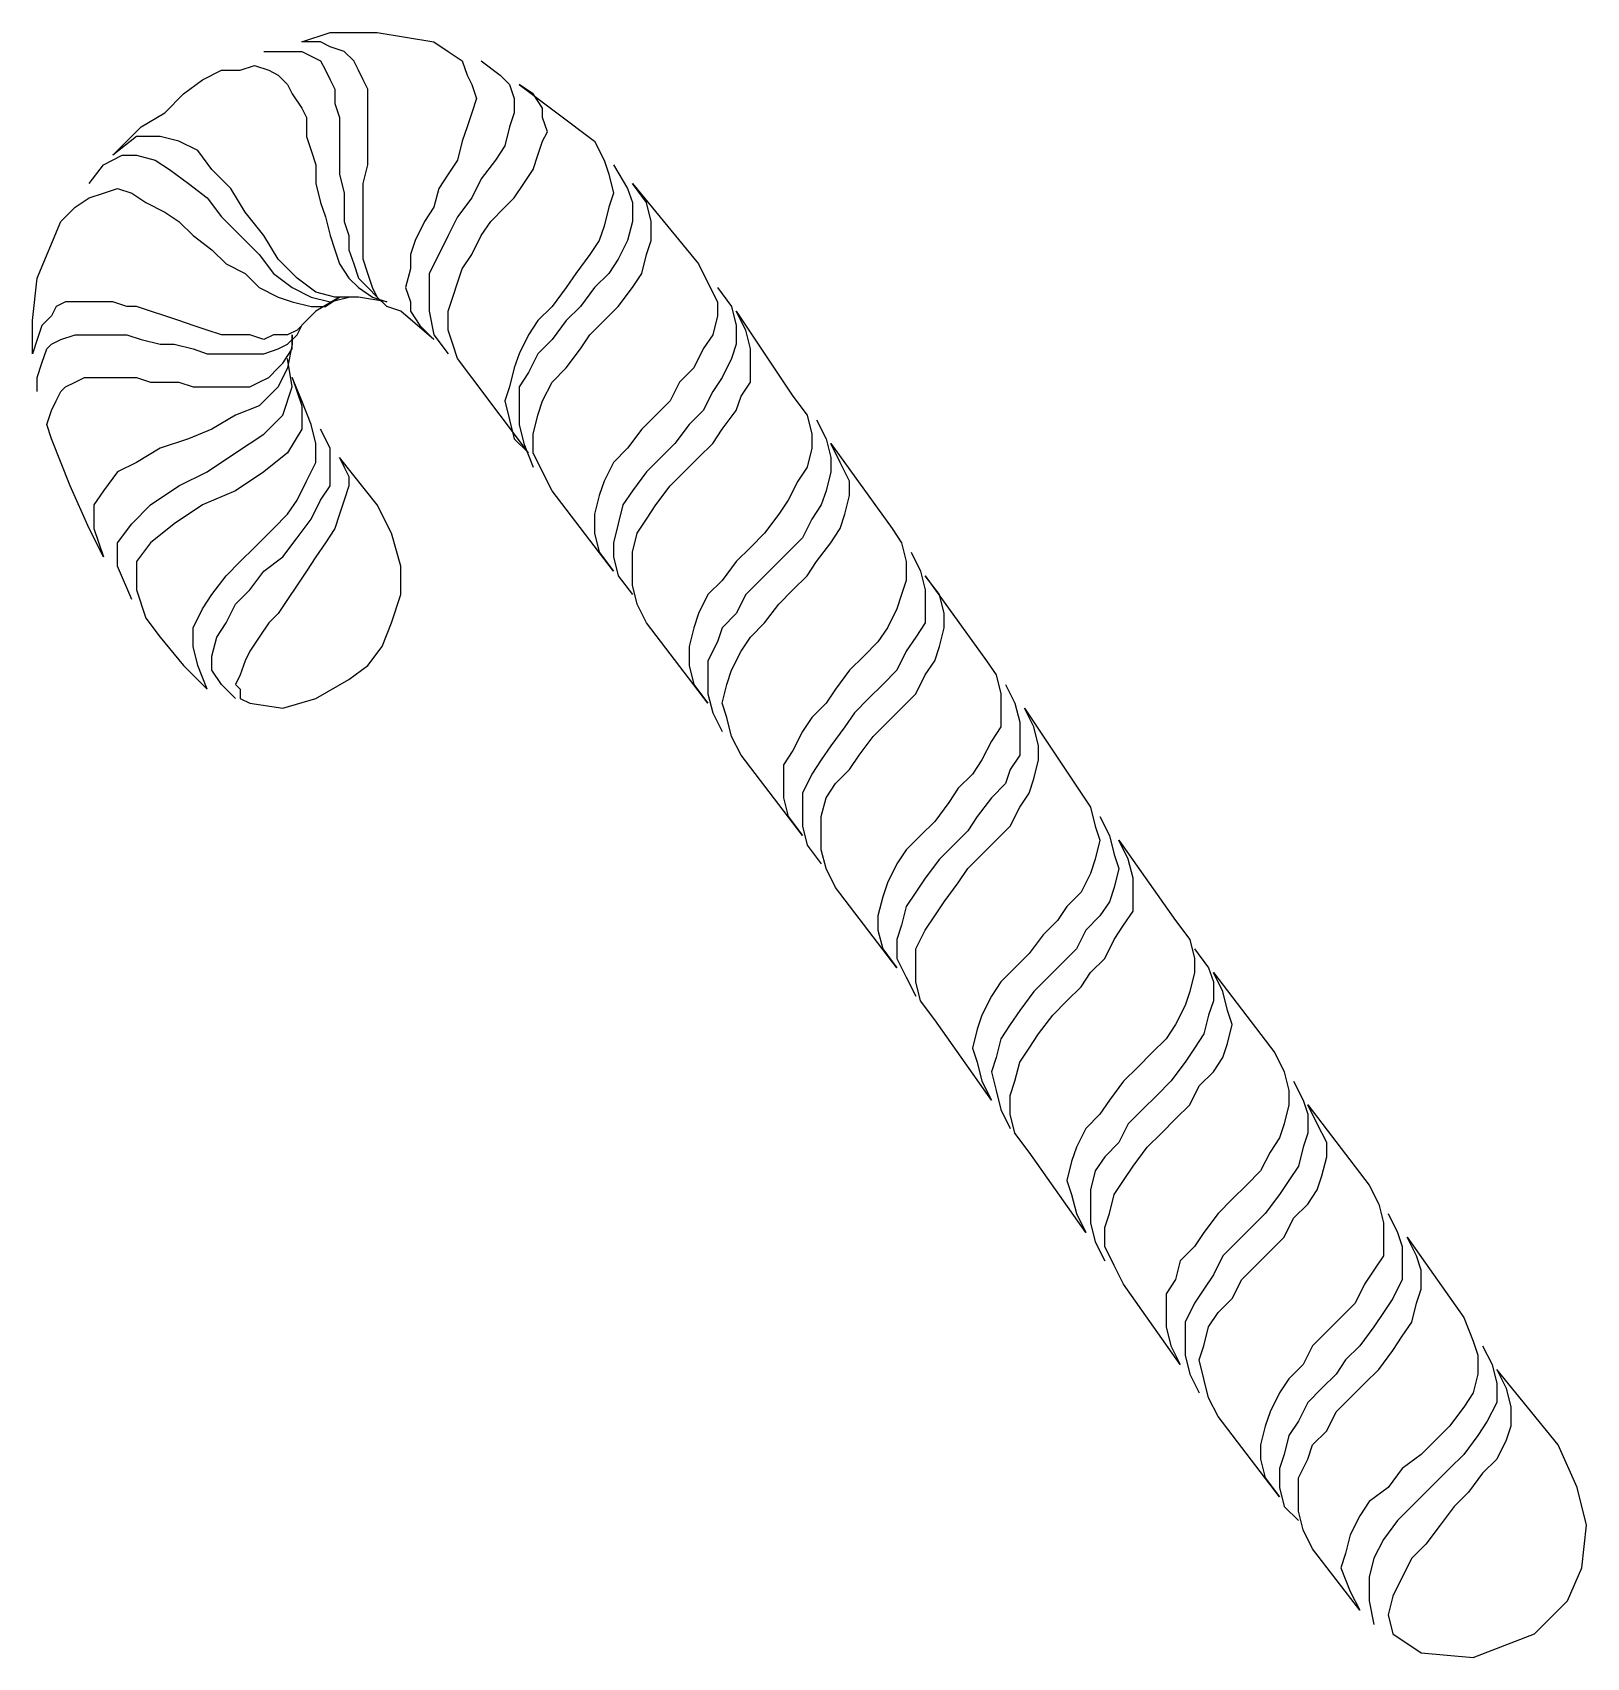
# Model space of a CAD drawing. Extents: x -95 to 513, y -317 to 40.
# Drawn here: x 133.4 to 192.1, y -168.9 to -107.6 of the extents above; entities that cross this region are included whole.
import ezdxf

# ---------------------------------------------------------------- set-up
doc = ezdxf.new("R2010")
doc.units = 0
doc.header["$MEASUREMENT"] = 0
doc.layers.get('0').update_dxf_attribs({"linetype": 'CONTINUOUS'})

msp = doc.modelspace()

# ---------------------------------------------------------------- linework, layer by layer
at = {"color": 1}
for p, q in [((143.553144, -107.920664), (144.623226, -107.56397)), ((143.553144, -107.920664), (143.553144, -107.920664)), ((144.266532, -107.920664), (143.553144, -107.920664)), ((144.623226, -108.099011), (144.266532, -107.920664)), ((144.623226, -107.56397), (146.406695, -107.56397)), ((146.406695, -107.56397), (148.546858, -107.920664)), ((148.546858, -107.920664), (148.546858, -107.920664)), ((148.546858, -107.920664), (149.081898, -108.277358)), ((142.126369, -108.277358), (142.66141, -108.277358)), ((142.66141, -108.277358), (143.19645, -108.277358)), ((143.19645, -108.277358), (143.553144, -108.277358)), ((143.553144, -108.277358), (143.909838, -108.455705)), ((143.909838, -108.455705), (144.266532, -108.634052)), ((145.158266, -108.277358), (144.623226, -108.099011)), ((145.51496, -108.634052), (145.158266, -108.277358)), ((149.081898, -108.277358), (149.616939, -108.634052)), ((139.807859, -109.347439), (140.521247, -108.990745)), ((140.521247, -108.990745), (140.521247, -108.990745)), ((140.521247, -108.990745), (141.234634, -108.990745)), ((141.234634, -108.990745), (141.769675, -108.812399)), ((141.769675, -108.812399), (142.304716, -108.990745)), ((142.304716, -108.990745), (142.66141, -109.169092)), ((142.66141, -109.169092), (143.018103, -109.525786)), ((144.266532, -108.634052), (144.444879, -108.990745)), ((144.444879, -108.990745), (144.623226, -109.347439)), ((145.693307, -108.990745), (145.51496, -108.634052)), ((145.871654, -109.347439), (145.693307, -108.990745)), ((149.616939, -108.634052), (149.795286, -109.169092)), ((149.795286, -109.169092), (149.973633, -109.525786)), ((150.330327, -108.634052), (151.043714, -109.169092)), ((151.043714, -109.169092), (151.400408, -109.525786)), ((139.094471, -109.88248), (139.807859, -109.347439)), ((143.018103, -109.525786), (143.19645, -109.88248)), ((144.623226, -109.347439), (144.801573, -109.704133)), ((144.801573, -109.704133), (144.801573, -110.239174)), ((146.050001, -109.704133), (145.871654, -109.347439)), ((146.050001, -110.239174), (146.050001, -109.704133)), ((149.973633, -109.525786), (150.15198, -110.060827)), ((151.400408, -109.525786), (151.578755, -110.060827)), ((151.757102, -109.525786), (154.610653, -111.665949)), ((151.757102, -109.525786), (151.757102, -109.525786)), ((152.292143, -109.88248), (151.757102, -109.525786)), ((138.381084, -110.595868), (139.094471, -109.88248)), ((143.19645, -109.88248), (143.553144, -110.417521)), ((143.553144, -110.417521), (143.731491, -110.774215)), ((144.801573, -110.239174), (144.979919, -110.774215)), ((146.050001, -110.774215), (146.050001, -110.239174)), ((150.15198, -110.060827), (149.973633, -110.595868)), ((151.578755, -110.060827), (151.578755, -110.595868)), ((152.648837, -110.417521), (152.292143, -109.88248)), ((152.648837, -110.774215), (152.648837, -110.417521)), ((137.489349, -111.130908), (138.381084, -110.595868)), ((143.731491, -110.774215), (143.731491, -111.487602)), ((144.979919, -110.774215), (144.979919, -111.309255)), ((146.050001, -111.487602), (146.050001, -110.774215)), ((149.973633, -110.595868), (149.795286, -111.130908)), ((151.578755, -110.595868), (151.400408, -111.130908)), ((152.827183, -111.309255), (152.648837, -110.774215)), ((137.311002, -111.487602), (136.419268, -112.20099)), ((136.954308, -111.665949), (137.489349, -111.130908)), ((138.202737, -111.487602), (137.311002, -111.487602)), ((138.916124, -111.665949), (138.202737, -111.487602)), ((143.731491, -111.487602), (143.909838, -112.022643)), ((144.979919, -111.309255), (144.979919, -111.844296)), ((146.050001, -112.022643), (146.050001, -111.487602)), ((149.795286, -111.130908), (149.616939, -111.665949)), ((151.400408, -111.130908), (151.222061, -111.844296)), ((152.648837, -111.665949), (152.827183, -111.309255)), ((136.062574, -112.557684), (136.775962, -112.20099)), ((136.419268, -112.20099), (136.954308, -111.665949)), ((136.419268, -112.20099), (136.419268, -112.20099)), ((136.775962, -112.20099), (137.311002, -112.20099)), ((137.311002, -112.20099), (138.02439, -112.379337)), ((139.629512, -112.022643), (138.916124, -111.665949)), ((140.164553, -112.736031), (139.629512, -112.022643)), ((143.909838, -112.022643), (144.088185, -112.557684)), ((144.979919, -111.844296), (144.979919, -112.379337)), ((146.050001, -112.557684), (146.050001, -112.022643)), ((149.616939, -111.665949), (149.438592, -112.379337)), ((151.222061, -111.844296), (150.865368, -112.379337)), ((152.292143, -112.736031), (152.47049, -112.20099)), ((152.47049, -112.20099), (152.648837, -111.665949)), ((154.610653, -111.665949), (154.967346, -112.379337)), ((135.527533, -113.271071), (136.062574, -112.557684)), ((138.02439, -112.379337), (138.559431, -112.736031)), ((138.559431, -112.736031), (139.272818, -113.271071)), ((140.87794, -113.449418), (140.164553, -112.736031)), ((144.088185, -112.557684), (144.088185, -113.271071)), ((144.979919, -112.379337), (144.979919, -112.914378)), ((145.871654, -113.271071), (146.050001, -112.557684)), ((149.438592, -112.379337), (149.081898, -112.914378)), ((150.865368, -112.379337), (150.330327, -113.092725)), ((151.935449, -113.271071), (152.292143, -112.736031)), ((154.967346, -112.379337), (155.145693, -112.914378)), ((155.32404, -112.557684), (155.859081, -113.449418)), ((136.062574, -113.627765), (136.597615, -113.449418)), ((136.597615, -113.449418), (137.132655, -113.627765)), ((139.272818, -113.271071), (139.986206, -113.806112)), ((141.412981, -114.341153), (140.87794, -113.449418)), ((144.088185, -113.271071), (144.266532, -113.984459)), ((144.979919, -112.914378), (145.158266, -113.627765)), ((145.871654, -113.806112), (145.871654, -113.271071)), ((148.725205, -113.449418), (148.546858, -114.162806)), ((149.081898, -112.914378), (148.725205, -113.449418)), ((150.330327, -113.092725), (149.973633, -113.806112)), ((151.578755, -113.806112), (151.935449, -113.271071)), ((155.145693, -112.914378), (155.32404, -113.627765)), ((155.859081, -113.449418), (156.037428, -113.984459)), ((156.037428, -113.271071), (158.534285, -116.302969)), ((156.037428, -113.271071), (156.037428, -113.271071)), ((156.572469, -113.984459), (156.037428, -113.271071)), ((134.992492, -114.162806), (135.527533, -113.806112)), ((135.527533, -113.806112), (136.062574, -113.627765)), ((137.132655, -113.627765), (137.667696, -113.984459)), ((137.667696, -113.984459), (138.381084, -114.341153)), ((139.986206, -113.806112), (140.521247, -114.5195)), ((144.266532, -113.984459), (144.444879, -114.5195)), ((145.158266, -113.627765), (145.158266, -114.162806)), ((145.871654, -114.5195), (145.871654, -113.806112)), ((149.973633, -113.806112), (149.438592, -114.5195)), ((151.222061, -114.162806), (151.578755, -113.806112)), ((155.32404, -113.627765), (155.145693, -114.162806)), ((156.037428, -113.984459), (156.037428, -114.697847)), ((156.750816, -114.697847), (156.572469, -113.984459)), ((133.565717, -116.83801), (134.457452, -114.697847)), ((134.457452, -114.697847), (134.992492, -114.162806)), ((134.457452, -114.697847), (134.457452, -114.697847)), ((138.381084, -114.341153), (138.916124, -114.697847)), ((138.916124, -114.697847), (139.451165, -115.232887)), ((140.521247, -114.5195), (141.234634, -115.232887)), ((142.126369, -115.232887), (141.412981, -114.341153)), ((144.444879, -114.5195), (144.623226, -115.232887)), ((145.158266, -114.162806), (145.158266, -114.697847)), ((145.158266, -114.697847), (145.336613, -115.232887)), ((145.871654, -115.054541), (145.871654, -114.5195)), ((148.190164, -114.697847), (147.83347, -115.411234)), ((148.546858, -114.162806), (148.190164, -114.697847)), ((149.438592, -114.5195), (149.081898, -115.232887)), ((150.330327, -115.232887), (150.687021, -114.697847)), ((150.687021, -114.697847), (151.222061, -114.162806)), ((155.145693, -114.162806), (154.967346, -114.876194)), ((156.037428, -114.697847), (155.859081, -115.411234)), ((156.750816, -115.411234), (156.750816, -114.697847)), ((139.451165, -115.232887), (140.164553, -115.767928)), ((141.234634, -115.232887), (141.948022, -115.946275)), ((142.66141, -116.124622), (142.126369, -115.232887)), ((144.623226, -115.232887), (144.801573, -115.767928)), ((145.336613, -115.232887), (145.336613, -115.767928)), ((145.871654, -115.589581), (145.871654, -115.054541)), ((149.081898, -115.232887), (148.725205, -115.946275)), ((149.973633, -115.946275), (150.330327, -115.232887)), ((154.967346, -114.876194), (154.788999, -115.411234)), ((140.164553, -115.767928), (140.699593, -116.302969)), ((141.948022, -115.946275), (142.483063, -116.659663)), ((144.801573, -115.767928), (144.979919, -116.302969)), ((145.336613, -115.767928), (145.51496, -116.302969)), ((145.871654, -116.124622), (145.871654, -115.589581)), ((147.83347, -115.411234), (147.655123, -115.946275)), ((147.655123, -115.946275), (147.655123, -116.481316)), ((148.725205, -115.946275), (148.368511, -116.659663)), ((149.616939, -116.481316), (149.973633, -115.946275)), ((154.432306, -115.946275), (153.897265, -116.659663)), ((154.788999, -115.411234), (154.432306, -115.946275)), ((155.859081, -115.411234), (155.502387, -116.124622)), ((156.394122, -116.659663), (156.572469, -115.946275)), ((156.572469, -115.946275), (156.750816, -115.411234)), ((140.699593, -116.302969), (141.412981, -116.659663)), ((143.374797, -116.83801), (142.66141, -116.124622)), ((144.979919, -116.302969), (145.336613, -116.83801)), ((145.51496, -116.302969), (145.693307, -116.83801)), ((146.050001, -116.659663), (145.871654, -116.124622)), ((147.655123, -116.481316), (147.476776, -117.194703)), ((149.438592, -117.016356), (149.616939, -116.481316)), ((155.502387, -116.124622), (155.145693, -116.659663)), ((158.534285, -116.302969), (158.890979, -117.016356)), ((133.38737, -118.443132), (133.565717, -116.83801)), ((141.412981, -116.659663), (141.948022, -117.194703)), ((142.483063, -116.659663), (143.19645, -117.194703)), ((144.088185, -117.37305), (143.374797, -116.83801)), ((145.336613, -116.83801), (145.693307, -117.194703)), ((145.693307, -116.83801), (146.050001, -117.194703)), ((146.228348, -117.194703), (146.050001, -116.659663)), ((148.368511, -116.659663), (148.368511, -117.37305)), ((149.260245, -117.551397), (149.438592, -117.016356)), ((153.897265, -116.659663), (153.540571, -117.194703)), ((155.145693, -116.659663), (154.610653, -117.194703)), ((156.037428, -117.194703), (156.394122, -116.659663)), ((158.890979, -117.016356), (159.247672, -117.729744)), ((134.635798, -117.729744), (134.279105, -117.908091)), ((134.992492, -117.729744), (134.635798, -117.729744)), ((135.527533, -117.729744), (134.992492, -117.729744)), ((135.884227, -117.729744), (135.527533, -117.729744)), ((136.419268, -117.729744), (135.884227, -117.729744)), ((136.954308, -117.908091), (136.419268, -117.729744)), ((141.948022, -117.194703), (142.66141, -117.551397)), ((142.66141, -117.551397), (143.19645, -117.729744)), ((143.19645, -117.194703), (143.909838, -117.551397)), ((143.19645, -117.729744), (143.909838, -117.908091)), ((143.909838, -117.551397), (144.623226, -117.729744)), ((144.801573, -117.551397), (144.088185, -117.37305)), ((144.979919, -117.551397), (144.088185, -118.086438)), ((144.444879, -117.908091), (144.979919, -117.551397)), ((144.623226, -117.729744), (145.336613, -117.551397)), ((145.693307, -117.551397), (144.801573, -117.551397)), ((144.979919, -117.551397), (144.979919, -117.551397)), ((145.693307, -117.194703), (146.228348, -117.551397)), ((146.763388, -117.729744), (145.693307, -117.551397)), ((146.050001, -117.194703), (146.406695, -117.551397)), ((146.406695, -117.551397), (146.228348, -117.194703)), ((146.228348, -117.551397), (146.763388, -117.729744)), ((146.406695, -117.551397), (146.763388, -117.908091)), ((146.763388, -117.908091), (146.406695, -117.551397)), ((146.763388, -117.729744), (146.763388, -117.729744)), ((147.476776, -117.194703), (147.655123, -117.729744)), ((147.655123, -117.729744), (147.655123, -118.086438)), ((148.368511, -117.37305), (148.368511, -118.086438)), ((149.081898, -118.086438), (149.260245, -117.551397)), ((153.540571, -117.194703), (153.00553, -117.908091)), ((154.610653, -117.194703), (154.075612, -117.908091)), ((155.502387, -117.908091), (156.037428, -117.194703)), ((159.247672, -117.194703), (159.782713, -117.908091)), ((159.247672, -117.729744), (159.247672, -118.264785)), ((134.100758, -118.264785), (133.744064, -118.621479)), ((134.279105, -117.908091), (134.100758, -118.264785)), ((137.311002, -117.908091), (136.954308, -117.908091)), ((137.846043, -118.086438), (137.311002, -117.908091)), ((138.381084, -118.264785), (137.846043, -118.086438)), ((138.916124, -118.443132), (138.381084, -118.264785)), ((144.088185, -118.086438), (143.731491, -118.443132)), ((143.909838, -117.908091), (144.444879, -117.908091)), ((147.298429, -118.086438), (146.763388, -117.908091)), ((148.546858, -119.156519), (147.298429, -118.086438)), ((147.655123, -118.086438), (148.011817, -118.621479)), ((148.368511, -118.086438), (148.546858, -118.978173)), ((149.081898, -118.799826), (149.081898, -118.086438)), ((153.00553, -117.908091), (152.47049, -118.443132)), ((154.075612, -117.908091), (153.540571, -118.443132)), ((154.967346, -118.443132), (155.502387, -117.908091)), ((159.247672, -118.264785), (159.069325, -118.978173)), ((159.782713, -117.908091), (159.96106, -118.621479)), ((159.96106, -118.086438), (162.101223, -121.296682)), ((159.96106, -118.086438), (159.96106, -118.086438)), ((160.317754, -118.799826), (159.96106, -118.086438)), ((133.38737, -119.69156), (133.38737, -118.443132)), ((133.744064, -118.621479), (133.565717, -119.156519)), ((134.457452, -119.156519), (134.992492, -118.978173)), ((134.992492, -118.978173), (135.349186, -118.978173)), ((135.349186, -118.978173), (135.884227, -118.978173)), ((135.884227, -118.978173), (136.419268, -118.978173)), ((136.419268, -118.978173), (136.954308, -118.978173)), ((136.954308, -118.978173), (137.489349, -119.156519)), ((139.451165, -118.621479), (138.916124, -118.443132)), ((139.986206, -118.799826), (139.451165, -118.621479)), ((140.521247, -118.978173), (139.986206, -118.799826)), ((141.056287, -118.978173), (140.521247, -118.978173)), ((141.591328, -118.978173), (141.056287, -118.978173)), ((142.126369, -119.156519), (141.591328, -118.978173)), ((142.483063, -118.978173), (142.126369, -119.156519)), ((143.018103, -118.978173), (142.483063, -118.978173)), ((143.374797, -118.799826), (143.018103, -118.978173)), ((143.018103, -119.334866), (143.374797, -118.978173)), ((143.19645, -118.978173), (143.19645, -119.334866)), ((143.19645, -118.978173), (143.19645, -118.978173)), ((143.19645, -119.513213), (143.19645, -118.978173)), ((143.731491, -118.443132), (143.374797, -118.799826)), ((143.374797, -118.978173), (143.553144, -118.621479)), ((148.011817, -118.621479), (148.546858, -119.156519)), ((148.546858, -118.978173), (149.081898, -119.69156)), ((149.260245, -119.334866), (149.081898, -118.799826)), ((152.113796, -118.978173), (151.757102, -119.69156)), ((152.47049, -118.443132), (152.113796, -118.978173)), ((153.540571, -118.443132), (153.00553, -119.156519)), ((154.075612, -119.513213), (154.432306, -118.978173)), ((154.432306, -118.978173), (154.967346, -118.443132)), ((159.069325, -118.978173), (158.712632, -119.513213)), ((159.96106, -118.621479), (159.96106, -119.334866)), ((160.496101, -119.513213), (160.317754, -118.799826)), ((133.565717, -119.156519), (133.38737, -119.69156)), ((133.744064, -120.048254), (133.922411, -119.513213)), ((133.922411, -119.513213), (134.100758, -119.334866)), ((134.100758, -119.334866), (134.457452, -119.156519)), ((137.489349, -119.156519), (138.202737, -119.334866)), ((138.202737, -119.334866), (138.737777, -119.334866)), ((138.737777, -119.334866), (139.451165, -119.513213)), ((139.451165, -119.513213), (139.986206, -119.69156)), ((142.126369, -119.69156), (142.66141, -119.513213)), ((142.66141, -119.513213), (143.018103, -119.334866)), ((142.839756, -120.048254), (143.19645, -119.513213)), ((143.19645, -119.334866), (143.018103, -120.226601)), ((148.546858, -119.156519), (148.546858, -119.156519)), ((149.438592, -119.869907), (149.260245, -119.334866)), ((153.00553, -119.156519), (152.47049, -119.69156)), ((153.540571, -120.226601), (154.075612, -119.513213)), ((158.712632, -119.513213), (158.355938, -120.226601)), ((159.96106, -119.334866), (159.782713, -119.869907)), ((160.496101, -120.048254), (160.496101, -119.513213)), ((133.38737, -119.69156), (133.38737, -119.69156)), ((133.565717, -120.583295), (133.744064, -120.048254)), ((139.986206, -119.69156), (140.521247, -119.69156)), ((140.521247, -119.69156), (141.056287, -119.69156)), ((141.056287, -119.69156), (141.591328, -119.69156)), ((141.591328, -119.69156), (142.126369, -119.69156)), ((142.304716, -120.583295), (142.66141, -120.226601)), ((142.66141, -120.226601), (142.839756, -120.048254)), ((143.018103, -120.226601), (142.66141, -120.939989)), ((143.19645, -120.939989), (143.018103, -119.869907)), ((149.973633, -120.583295), (149.438592, -119.869907)), ((151.578755, -120.226601), (151.400408, -120.939989)), ((151.757102, -119.69156), (151.578755, -120.226601)), ((152.47049, -119.69156), (152.113796, -120.404948)), ((153.00553, -120.761642), (153.540571, -120.226601)), ((158.355938, -120.226601), (157.820897, -120.761642)), ((159.782713, -119.869907), (159.426019, -120.583295)), ((160.496101, -120.761642), (160.496101, -120.048254)), ((133.565717, -121.118336), (133.565717, -120.583295)), ((134.635798, -120.939989), (134.992492, -120.761642)), ((134.992492, -120.761642), (135.349186, -120.583295)), ((135.349186, -120.583295), (135.884227, -120.583295)), ((135.884227, -120.583295), (136.240921, -120.583295)), ((136.240921, -120.583295), (136.775962, -120.583295)), ((136.775962, -120.583295), (137.311002, -120.583295)), ((137.311002, -120.583295), (137.846043, -120.761642)), ((137.846043, -120.761642), (138.381084, -120.761642)), ((138.381084, -120.761642), (138.916124, -120.761642)), ((138.916124, -120.761642), (139.451165, -120.939989)), ((141.591328, -120.939989), (141.948022, -120.761642)), ((141.948022, -120.761642), (142.304716, -120.583295)), ((143.19645, -120.583295), (143.553144, -121.653376)), ((143.553144, -121.475029), (143.19645, -120.583295)), ((149.973633, -120.583295), (149.973633, -120.583295)), ((152.113796, -123.436845), (149.973633, -120.583295)), ((152.113796, -120.404948), (151.757102, -120.939989)), ((152.648837, -121.475029), (153.00553, -120.761642)), ((157.820897, -120.761642), (157.464203, -121.475029)), ((159.426019, -120.583295), (159.069325, -121.118336)), ((160.139407, -121.296682), (160.496101, -120.761642)), ((134.100758, -121.831723), (134.279105, -121.475029)), ((134.279105, -121.475029), (134.457452, -121.118336)), ((134.457452, -121.118336), (134.635798, -120.939989)), ((139.451165, -120.939989), (139.986206, -120.939989)), ((139.986206, -120.939989), (140.521247, -120.939989)), ((140.521247, -120.939989), (141.056287, -120.939989)), ((141.056287, -120.939989), (141.591328, -120.939989)), ((142.66141, -120.939989), (141.948022, -121.653376)), ((142.839756, -122.01007), (143.19645, -120.939989)), ((143.553144, -121.475029), (143.553144, -121.475029)), ((143.909838, -122.366764), (143.553144, -121.475029)), ((151.400408, -120.939989), (151.222061, -121.475029)), ((151.222061, -121.475029), (151.400408, -122.188417)), ((151.757102, -120.939989), (151.757102, -121.653376)), ((152.47049, -122.01007), (152.648837, -121.475029)), ((157.464203, -121.475029), (156.929163, -122.01007)), ((159.069325, -121.118336), (158.712632, -121.831723)), ((159.96106, -121.831723), (160.139407, -121.296682)), ((162.101223, -121.296682), (162.636264, -122.01007)), ((133.922411, -122.366764), (134.100758, -121.831723)), ((141.056287, -122.01007), (140.164553, -122.545111)), ((141.948022, -121.653376), (141.056287, -122.01007)), ((142.126369, -122.723458), (142.839756, -122.01007)), ((143.553144, -121.653376), (143.553144, -122.545111)), ((151.757102, -121.653376), (151.757102, -122.366764)), ((152.292143, -122.723458), (152.47049, -122.01007)), ((156.929163, -122.01007), (156.394122, -122.545111)), ((158.712632, -121.831723), (158.177591, -122.366764)), ((159.426019, -122.545111), (159.96106, -121.831723)), ((162.636264, -122.01007), (162.814611, -122.723458)), ((134.100758, -122.901805), (133.922411, -122.366764)), ((140.164553, -122.545111), (139.272818, -122.901805)), ((143.553144, -122.545111), (143.018103, -123.436845)), ((144.088185, -123.080151), (143.909838, -122.366764)), ((144.623226, -123.258498), (144.266532, -122.545111)), ((151.400408, -122.188417), (151.578755, -122.901805)), ((151.757102, -122.366764), (151.935449, -123.080151)), ((156.394122, -122.545111), (155.859081, -123.258498)), ((158.177591, -122.366764), (157.64255, -123.080151)), ((159.069325, -123.080151), (159.426019, -122.545111)), ((162.992958, -122.188417), (163.349651, -122.901805)), ((134.100758, -122.901805), (134.100758, -122.901805)), ((134.814145, -124.685274), (134.100758, -122.901805)), ((138.202737, -123.258498), (137.311002, -123.793539)), ((139.272818, -122.901805), (138.202737, -123.258498)), ((141.056287, -123.436845), (142.126369, -122.723458)), ((144.088185, -123.793539), (144.088185, -123.080151)), ((144.623226, -123.971886), (144.623226, -123.258498)), ((151.578755, -122.901805), (152.113796, -123.436845)), ((151.935449, -123.080151), (152.292143, -123.971886)), ((152.292143, -123.436845), (152.292143, -122.723458)), ((155.859081, -123.258498), (155.32404, -123.793539)), ((157.64255, -123.080151), (157.107509, -123.615192)), ((158.534285, -123.615192), (159.069325, -123.080151)), ((162.814611, -123.258498), (162.636264, -123.971886)), ((162.814611, -122.723458), (162.814611, -123.258498)), ((163.349651, -122.901805), (163.527998, -123.615192)), ((163.527998, -123.080151), (165.846508, -126.290396)), ((163.527998, -123.080151), (163.527998, -123.080151)), ((163.884692, -123.793539), (163.527998, -123.080151)), ((137.311002, -123.793539), (136.597615, -124.150233)), ((139.986206, -124.150233), (141.056287, -123.436845)), ((143.018103, -123.436845), (142.126369, -124.150233)), ((143.731491, -124.506927), (144.088185, -123.793539)), ((144.979919, -123.615192), (144.979919, -123.615192)), ((146.406695, -125.398661), (144.979919, -123.615192)), ((144.979919, -123.615192), (145.158266, -123.971886)), ((152.113796, -123.436845), (152.113796, -123.436845)), ((152.648837, -124.150233), (152.292143, -123.436845)), ((155.32404, -123.793539), (154.967346, -124.506927)), ((157.107509, -123.615192), (156.572469, -124.150233)), ((157.999244, -124.150233), (158.534285, -123.615192)), ((163.527998, -123.615192), (163.527998, -124.150233)), ((164.241386, -124.506927), (163.884692, -123.793539)), ((136.597615, -124.150233), (136.062574, -124.863621)), ((138.916124, -124.685274), (139.986206, -124.150233)), ((142.126369, -124.150233), (141.056287, -124.863621)), ((143.374797, -125.220314), (143.731491, -124.506927)), ((144.623226, -124.685274), (144.623226, -123.971886)), ((145.158266, -123.971886), (145.336613, -124.32858)), ((145.336613, -124.32858), (145.336613, -124.685274)), ((153.00553, -124.863621), (152.648837, -124.150233)), ((154.967346, -124.506927), (154.788999, -125.041968)), ((156.572469, -124.150233), (156.037428, -124.863621)), ((157.464203, -124.685274), (157.999244, -124.150233)), ((162.27957, -124.506927), (161.922876, -125.220314)), ((162.636264, -123.971886), (162.27957, -124.506927)), ((163.527998, -124.150233), (163.349651, -124.863621)), ((164.241386, -125.041968), (164.241386, -124.506927)), ((135.527533, -126.290396), (134.814145, -124.685274)), ((136.062574, -124.863621), (135.70588, -125.398661)), ((137.846043, -125.398661), (138.916124, -124.685274)), ((141.056287, -124.863621), (139.807859, -125.398661)), ((144.266532, -125.220314), (144.623226, -124.685274)), ((145.336613, -124.685274), (145.158266, -125.220314)), ((153.00553, -124.863621), (153.00553, -124.863621)), ((155.32404, -127.895518), (153.00553, -124.863621)), ((154.788999, -125.041968), (154.610653, -125.755355)), ((156.037428, -124.863621), (155.680734, -125.398661)), ((156.929163, -125.398661), (157.464203, -124.685274)), ((163.349651, -124.863621), (163.171304, -125.398661)), ((164.063039, -125.755355), (164.241386, -125.041968)), ((135.70588, -125.398661), (135.70588, -126.290396)), ((137.132655, -126.112049), (137.846043, -125.398661)), ((139.807859, -125.398661), (138.737777, -126.112049)), ((142.483063, -126.290396), (143.018103, -125.755355)), ((143.018103, -125.755355), (143.374797, -125.220314)), ((143.909838, -125.933702), (144.266532, -125.220314)), ((144.979919, -125.755355), (144.801573, -126.290396)), ((145.158266, -125.220314), (144.979919, -125.755355)), ((146.406695, -125.398661), (146.406695, -125.398661)), ((146.941735, -126.468743), (146.406695, -125.398661)), ((154.610653, -125.755355), (154.610653, -126.468743)), ((155.680734, -125.398661), (155.502387, -126.112049)), ((156.572469, -125.933702), (156.929163, -125.398661)), ((161.566182, -125.755355), (161.031141, -126.468743)), ((161.922876, -125.220314), (161.566182, -125.755355)), ((163.171304, -125.398661), (162.814611, -125.933702)), ((163.884692, -126.290396), (164.063039, -125.755355)), ((136.062574, -127.360477), (135.527533, -126.290396)), ((135.70588, -126.290396), (136.062574, -127.360477)), ((136.597615, -126.825437), (137.132655, -126.112049)), ((138.737777, -126.112049), (137.846043, -126.825437)), ((141.769675, -127.003784), (142.483063, -126.290396)), ((143.374797, -126.64709), (143.909838, -125.933702)), ((144.801573, -126.290396), (144.444879, -126.825437)), ((155.502387, -126.112049), (155.32404, -126.825437)), ((156.215775, -126.468743), (156.572469, -125.933702)), ((162.814611, -125.933702), (162.457917, -126.64709)), ((163.527998, -126.825437), (163.884692, -126.290396)), ((165.846508, -126.290396), (166.203202, -126.825437)), ((136.597615, -127.717171), (136.597615, -126.825437)), ((137.846043, -126.825437), (137.311002, -127.538824)), ((142.839756, -127.360477), (143.374797, -126.64709)), ((144.444879, -126.825437), (144.088185, -127.360477)), ((147.298429, -127.717171), (146.941735, -126.468743)), ((154.610653, -126.468743), (154.788999, -127.182131)), ((155.32404, -126.825437), (155.32404, -127.360477)), ((156.037428, -127.182131), (156.215775, -126.468743)), ((161.031141, -126.468743), (160.496101, -127.003784)), ((162.457917, -126.64709), (161.922876, -127.182131)), ((162.992958, -127.538824), (163.527998, -126.825437)), ((166.203202, -126.825437), (166.381549, -127.538824)), ((136.062574, -127.360477), (136.062574, -127.360477)), ((137.311002, -127.538824), (137.311002, -128.608906)), ((140.699593, -128.073865), (141.234634, -127.538824)), ((141.234634, -127.538824), (141.769675, -127.003784)), ((142.126369, -127.895518), (142.839756, -127.360477)), ((144.088185, -127.360477), (143.731491, -127.895518)), ((154.788999, -127.182131), (155.32404, -127.895518)), ((155.32404, -127.360477), (155.502387, -128.073865)), ((156.037428, -127.717171), (156.037428, -127.182131)), ((159.96106, -127.538824), (159.426019, -128.252212)), ((160.496101, -127.003784), (159.96106, -127.538824)), ((161.922876, -127.182131), (161.387835, -127.717171)), ((162.636264, -128.073865), (162.992958, -127.538824)), ((166.381549, -127.538824), (166.381549, -128.252212)), ((166.559896, -127.182131), (166.916589, -127.895518)), ((137.132655, -128.9656), (136.597615, -127.717171)), ((140.164553, -128.787253), (140.699593, -128.073865)), ((141.591328, -128.608906), (142.126369, -127.895518)), ((143.731491, -127.895518), (143.374797, -128.430559)), ((147.298429, -128.787253), (147.298429, -127.717171)), ((155.32404, -127.895518), (155.32404, -127.895518)), ((155.502387, -128.073865), (156.037428, -128.787253)), ((156.037428, -128.430559), (156.037428, -127.717171)), ((161.387835, -127.717171), (160.852794, -128.252212)), ((162.101223, -128.608906), (162.636264, -128.073865)), ((166.916589, -127.895518), (167.094936, -128.608906)), ((167.094936, -128.073865), (169.413446, -131.284109)), ((167.094936, -128.073865), (167.094936, -128.073865)), ((167.629977, -128.787253), (167.094936, -128.073865)), ((137.311002, -128.608906), (137.667696, -129.678987)), ((139.807859, -129.322293), (140.164553, -128.787253)), ((141.056287, -129.143947), (141.591328, -128.608906)), ((143.374797, -128.430559), (143.018103, -128.9656)), ((146.941735, -129.857334), (147.298429, -128.787253)), ((156.215775, -129.143947), (156.037428, -128.430559)), ((158.890979, -128.787253), (158.534285, -129.50064)), ((159.426019, -128.252212), (158.890979, -128.787253)), ((160.317754, -128.787253), (159.96106, -129.50064)), ((160.852794, -128.252212), (160.317754, -128.787253)), ((161.566182, -129.143947), (162.101223, -128.608906)), ((166.203202, -128.787253), (166.024855, -129.322293)), ((166.381549, -128.252212), (166.203202, -128.787253)), ((167.094936, -128.608906), (167.094936, -129.143947)), ((167.808324, -129.50064), (167.629977, -128.787253)), ((139.451165, -130.035681), (139.807859, -129.322293)), ((140.699593, -129.857334), (141.056287, -129.143947)), ((143.018103, -128.9656), (142.66141, -129.50064)), ((156.572469, -129.857334), (156.215775, -129.143947)), ((161.031141, -129.857334), (161.566182, -129.143947)), ((166.024855, -129.322293), (165.668161, -130.035681)), ((167.094936, -129.143947), (167.094936, -129.857334)), ((137.667696, -129.678987), (138.202737, -130.392375)), ((137.667696, -129.678987), (137.667696, -129.678987)), ((139.451165, -130.749069), (139.451165, -130.035681)), ((140.3429, -130.392375), (140.699593, -129.857334)), ((142.304716, -129.857334), (141.948022, -130.392375)), ((142.66141, -129.50064), (142.304716, -129.857334)), ((146.585042, -130.749069), (146.941735, -129.857334)), ((156.572469, -129.857334), (156.572469, -129.857334)), ((158.890979, -132.889232), (156.572469, -129.857334)), ((158.355938, -130.035681), (158.177591, -130.749069)), ((158.534285, -129.50064), (158.355938, -130.035681)), ((159.426019, -130.035681), (159.247672, -130.570722)), ((159.96106, -129.50064), (159.426019, -130.035681)), ((160.496101, -130.392375), (161.031141, -129.857334)), ((165.668161, -130.035681), (165.311467, -130.570722)), ((167.094936, -129.857334), (166.738243, -130.392375)), ((167.629977, -130.749069), (167.808324, -130.035681)), ((167.808324, -130.035681), (167.808324, -129.50064)), ((138.202737, -130.392375), (139.094471, -131.462456)), ((140.164553, -131.105762), (140.3429, -130.392375)), ((141.948022, -130.392375), (141.591328, -130.927416)), ((159.247672, -130.570722), (158.890979, -131.284109)), ((160.139407, -130.927416), (160.496101, -130.392375)), ((165.311467, -130.570722), (164.776427, -131.105762)), ((166.738243, -130.392375), (166.381549, -130.927416)), ((139.629512, -131.462456), (139.451165, -130.749069)), ((140.164553, -131.640803), (140.164553, -131.105762)), ((141.412981, -131.284109), (141.234634, -131.81915)), ((141.591328, -130.927416), (141.412981, -131.284109)), ((146.050001, -131.462456), (146.585042, -130.749069)), ((158.177591, -130.749069), (158.177591, -131.462456)), ((158.890979, -131.284109), (158.890979, -131.81915)), ((159.782713, -131.640803), (160.139407, -130.927416)), ((164.776427, -131.105762), (164.241386, -131.640803)), ((166.381549, -130.927416), (166.024855, -131.640803)), ((167.094936, -131.81915), (167.45163, -131.284109)), ((167.45163, -131.284109), (167.629977, -130.749069)), ((169.413446, -131.284109), (169.77014, -131.81915)), ((139.094471, -131.462456), (139.986206, -132.354191)), ((139.986206, -132.354191), (139.629512, -131.462456)), ((140.521247, -132.175844), (140.164553, -131.640803)), ((141.234634, -131.81915), (141.056287, -132.175844)), ((145.336613, -131.997497), (146.050001, -131.462456)), ((158.177591, -131.462456), (158.355938, -132.175844)), ((158.890979, -131.81915), (158.890979, -132.532538)), ((159.604366, -132.175844), (159.782713, -131.640803)), ((164.241386, -131.640803), (163.706345, -132.354191)), ((166.024855, -131.640803), (165.489814, -132.175844)), ((166.738243, -132.532538), (167.094936, -131.81915)), ((169.77014, -131.81915), (169.948487, -132.532538)), ((139.986206, -132.354191), (139.986206, -132.354191)), ((141.056287, -132.710885), (140.521247, -132.175844)), ((141.056287, -132.175844), (141.234634, -132.354191)), ((141.234634, -132.354191), (141.234634, -132.710885)), ((144.088185, -132.710885), (145.336613, -131.997497)), ((145.336613, -131.997497), (145.336613, -131.997497)), ((158.355938, -132.175844), (158.890979, -132.889232)), ((159.426019, -132.889232), (159.604366, -132.175844)), ((163.706345, -132.354191), (163.349651, -132.889232)), ((165.489814, -132.175844), (164.954774, -132.710885)), ((170.126834, -132.175844), (170.483528, -132.889232)), ((141.234634, -132.710885), (141.591328, -132.889232)), ((141.591328, -132.889232), (142.839756, -133.067579)), ((141.591328, -132.889232), (141.591328, -132.889232)), ((142.839756, -133.067579), (144.088185, -132.710885)), ((158.890979, -132.532538), (159.069325, -133.245926)), ((158.890979, -132.889232), (158.890979, -132.889232)), ((159.604366, -133.424273), (159.426019, -132.889232)), ((163.349651, -132.889232), (162.814611, -133.424273)), ((164.954774, -132.710885), (164.419733, -133.245926)), ((165.668161, -133.602619), (166.203202, -133.067579)), ((166.203202, -133.067579), (166.738243, -132.532538)), ((169.948487, -132.532538), (169.948487, -133.067579)), ((169.948487, -133.067579), (169.948487, -133.780966)), ((170.483528, -132.889232), (170.661875, -133.602619)), ((170.840222, -133.067579), (172.980384, -136.277823)), ((170.840222, -133.067579), (170.840222, -133.067579)), ((171.196915, -133.780966), (170.840222, -133.067579)), ((159.069325, -133.245926), (159.426019, -133.959313)), ((159.782713, -134.13766), (159.604366, -133.424273)), ((162.814611, -133.424273), (162.457917, -133.959313)), ((164.419733, -133.245926), (164.063039, -133.780966)), ((165.13312, -134.13766), (165.668161, -133.602619)), ((170.661875, -133.602619), (170.661875, -134.13766)), ((160.139407, -134.851048), (159.782713, -134.13766)), ((162.457917, -133.959313), (162.101223, -134.672701)), ((164.063039, -133.780966), (163.527998, -134.494354)), ((164.59808, -134.851048), (165.13312, -134.13766)), ((169.591793, -134.316007), (169.235099, -135.029395)), ((169.948487, -133.780966), (169.591793, -134.316007)), ((170.661875, -134.13766), (170.661875, -134.851048)), ((171.375262, -134.494354), (171.196915, -133.780966)), ((162.457917, -137.882945), (160.139407, -134.851048)), ((160.139407, -134.851048), (160.139407, -134.851048)), ((162.101223, -134.672701), (161.744529, -135.207742)), ((163.527998, -134.494354), (163.171304, -135.029395)), ((164.241386, -135.386088), (164.59808, -134.851048)), ((170.661875, -134.851048), (170.305181, -135.386088)), ((171.375262, -135.029395), (171.375262, -134.494354)), ((161.744529, -135.207742), (161.744529, -135.921129)), ((162.814611, -135.564435), (162.457917, -136.277823)), ((163.171304, -135.029395), (162.814611, -135.564435)), ((163.706345, -135.921129), (164.241386, -135.386088)), ((168.878406, -135.564435), (168.343365, -136.099476)), ((169.235099, -135.029395), (168.878406, -135.564435)), ((170.305181, -135.386088), (170.126834, -135.921129)), ((171.196915, -135.742782), (171.375262, -135.029395)), ((161.744529, -135.921129), (161.744529, -136.45617)), ((163.349651, -136.45617), (163.706345, -135.921129)), ((168.343365, -136.099476), (167.986671, -136.634517)), ((170.126834, -135.921129), (169.591793, -136.45617)), ((171.018569, -136.277823), (171.196915, -135.742782)), ((161.744529, -136.45617), (161.922876, -137.169557)), ((162.457917, -136.277823), (162.457917, -136.812864)), ((162.457917, -136.812864), (162.457917, -137.526251)), ((163.171304, -137.169557), (163.349651, -136.45617)), ((167.986671, -136.634517), (167.45163, -137.347904)), ((169.591793, -136.45617), (169.056753, -137.169557)), ((170.305181, -137.526251), (170.661875, -136.812864)), ((170.661875, -136.812864), (171.018569, -136.277823)), ((172.980384, -136.277823), (173.337078, -136.812864)), ((173.337078, -136.812864), (173.515425, -137.526251)), ((161.922876, -137.169557), (162.457917, -137.882945)), ((163.171304, -137.704598), (163.171304, -137.169557)), ((167.45163, -137.347904), (166.916589, -137.882945)), ((169.056753, -137.169557), (168.700059, -137.704598)), ((173.693772, -137.169557), (174.050466, -137.882945)), ((162.457917, -137.526251), (162.636264, -138.239639)), ((162.457917, -137.882945), (162.457917, -137.882945)), ((163.171304, -138.417986), (163.171304, -137.704598)), ((166.916589, -137.882945), (166.381549, -138.417986)), ((168.700059, -137.704598), (168.165018, -138.239639)), ((169.77014, -138.061292), (170.305181, -137.526251)), ((173.515425, -137.526251), (173.693772, -138.061292)), ((174.050466, -137.882945), (174.228813, -138.596333)), ((162.636264, -138.239639), (163.171304, -138.953027)), ((163.349651, -139.131374), (163.171304, -138.417986)), ((166.381549, -138.417986), (166.024855, -138.953027)), ((168.165018, -138.239639), (167.629977, -138.77468)), ((168.700059, -139.131374), (169.235099, -138.596333)), ((169.235099, -138.596333), (169.77014, -138.061292)), ((173.693772, -138.061292), (173.515425, -138.77468)), ((174.228813, -138.596333), (174.40716, -139.131374)), ((174.40716, -138.061292), (176.547323, -141.09319)), ((174.40716, -138.061292), (174.40716, -138.061292)), ((174.763854, -138.77468), (174.40716, -138.061292)), ((163.706345, -139.844761), (163.349651, -139.131374)), ((166.024855, -138.953027), (165.668161, -139.666414)), ((167.629977, -138.77468), (167.094936, -139.488067)), ((168.343365, -139.666414), (168.700059, -139.131374)), ((173.515425, -138.77468), (173.337078, -139.309721)), ((174.40716, -139.131374), (174.228813, -139.844761)), ((174.942201, -139.488067), (174.763854, -138.77468)), ((163.706345, -139.844761), (163.706345, -139.844761)), ((166.024855, -142.876659), (163.706345, -139.844761)), ((165.668161, -139.666414), (165.489814, -140.201455)), ((167.094936, -139.488067), (166.738243, -140.023108)), ((167.808324, -140.379802), (168.343365, -139.666414)), ((173.337078, -139.309721), (172.980384, -140.023108)), ((174.228813, -139.844761), (174.050466, -140.379802)), ((174.942201, -140.023108), (174.942201, -139.488067)), ((165.489814, -140.201455), (165.311467, -140.914843)), ((166.738243, -140.023108), (166.381549, -140.558149)), ((167.45163, -140.914843), (167.808324, -140.379802)), ((172.980384, -140.023108), (172.445344, -140.558149)), ((174.050466, -140.379802), (173.693772, -140.914843)), ((174.942201, -140.736496), (174.942201, -140.023108)), ((165.311467, -140.914843), (165.311467, -141.449883)), ((166.381549, -140.558149), (166.203202, -141.271537)), ((167.094936, -141.449883), (167.45163, -140.914843)), ((172.08865, -141.09319), (171.553609, -141.62823)), ((172.445344, -140.558149), (172.08865, -141.09319)), ((173.693772, -140.914843), (173.158731, -141.449883)), ((174.585507, -141.271537), (174.942201, -140.736496)), ((176.547323, -141.09319), (177.082364, -141.806577)), ((165.311467, -141.449883), (165.489814, -142.163271)), ((166.203202, -141.271537), (166.024855, -141.806577)), ((166.738243, -142.163271), (167.094936, -141.449883)), ((171.553609, -141.62823), (171.018569, -142.341618)), ((173.158731, -141.449883), (172.802038, -142.163271)), ((174.228813, -141.806577), (174.585507, -141.271537)), ((165.489814, -142.163271), (166.024855, -142.876659)), ((166.024855, -141.806577), (166.024855, -142.519965)), ((166.738243, -142.698312), (166.738243, -142.163271)), ((172.802038, -142.163271), (172.266997, -142.698312)), ((173.872119, -142.519965), (174.228813, -141.806577)), ((177.082364, -141.806577), (177.260711, -142.519965)), ((177.260711, -142.163271), (177.795751, -142.876659)), ((166.024855, -142.519965), (166.381549, -143.233352)), ((166.024855, -142.876659), (166.024855, -142.876659)), ((166.738243, -143.411699), (166.738243, -142.698312)), ((170.483528, -142.876659), (169.948487, -143.411699)), ((171.018569, -142.341618), (170.483528, -142.876659)), ((172.266997, -142.698312), (171.731956, -143.233352)), ((173.337078, -143.055006), (173.872119, -142.519965)), ((177.260711, -142.519965), (177.260711, -143.055006)), ((177.795751, -142.876659), (177.974098, -143.411699)), ((166.381549, -143.233352), (166.738243, -143.94674)), ((166.916589, -144.125087), (166.738243, -143.411699)), ((169.948487, -143.411699), (169.591793, -143.94674)), ((171.731956, -143.233352), (171.196915, -143.768393)), ((172.980384, -143.590046), (173.337078, -143.055006)), ((177.260711, -143.055006), (177.082364, -143.768393)), ((177.974098, -143.055006), (180.292608, -146.086903)), ((177.974098, -143.055006), (177.974098, -143.055006)), ((178.330792, -143.768393), (177.974098, -143.055006)), ((177.974098, -143.411699), (177.974098, -144.125087)), ((167.45163, -144.838475), (166.916589, -144.125087)), ((169.591793, -143.94674), (169.235099, -144.660128)), ((171.196915, -143.768393), (170.661875, -144.481781)), ((171.910303, -144.660128), (172.445344, -144.125087)), ((172.445344, -144.125087), (172.980384, -143.590046)), ((177.082364, -143.768393), (176.904017, -144.303434)), ((177.974098, -144.125087), (177.795751, -144.660128)), ((178.509139, -144.481781), (178.330792, -143.768393)), ((169.235099, -144.660128), (169.056753, -145.195169)), ((170.661875, -144.481781), (170.305181, -145.016822)), ((171.375262, -145.373516), (171.910303, -144.660128)), ((176.904017, -144.303434), (176.547323, -145.016822)), ((177.795751, -144.660128), (177.617404, -145.373516)), ((178.687486, -145.016822), (178.509139, -144.481781)), ((169.591793, -147.870372), (167.45163, -144.838475)), ((167.45163, -144.838475), (167.45163, -144.838475)), ((169.056753, -145.195169), (168.878406, -145.908556)), ((170.305181, -145.016822), (169.948487, -145.551862)), ((171.018569, -145.908556), (171.375262, -145.373516)), ((176.547323, -145.016822), (176.190629, -145.551862)), ((177.617404, -145.373516), (177.260711, -145.908556)), ((178.509139, -145.730209), (178.687486, -145.016822)), ((168.878406, -145.908556), (169.056753, -146.443597)), ((169.948487, -145.551862), (169.77014, -146.26525)), ((170.661875, -146.443597), (171.018569, -145.908556)), ((176.190629, -145.551862), (175.655588, -146.086903)), ((177.260711, -145.908556), (176.904017, -146.443597)), ((178.330792, -146.26525), (178.509139, -145.730209)), ((169.056753, -146.443597), (169.235099, -147.156985)), ((169.77014, -146.26525), (169.591793, -146.800291)), ((170.483528, -147.156985), (170.661875, -146.443597)), ((175.120547, -146.621944), (174.585507, -147.156985)), ((175.655588, -146.086903), (175.120547, -146.621944)), ((176.904017, -146.443597), (176.368976, -147.156985)), ((177.974098, -146.800291), (178.330792, -146.26525)), ((180.292608, -146.086903), (180.649302, -146.800291)), ((169.235099, -147.156985), (169.591793, -147.870372)), ((169.591793, -146.800291), (169.77014, -147.513678)), ((170.305181, -147.692025), (170.483528, -147.156985)), ((174.585507, -147.156985), (174.050466, -147.870372)), ((176.368976, -147.156985), (175.833935, -147.692025)), ((177.439057, -147.335332), (177.974098, -146.800291)), ((180.649302, -146.800291), (180.827649, -147.513678)), ((181.005996, -147.156985), (181.362689, -147.870372)), ((169.77014, -147.513678), (169.948487, -148.227066)), ((170.305181, -148.405413), (170.305181, -147.692025)), ((175.833935, -147.692025), (175.298894, -148.227066)), ((177.082364, -148.048719), (177.439057, -147.335332)), ((180.827649, -147.513678), (180.827649, -148.048719)), ((169.591793, -147.870372), (169.591793, -147.870372)), ((169.948487, -148.227066), (170.305181, -148.940454)), ((170.483528, -149.118801), (170.305181, -148.405413)), ((173.693772, -148.405413), (173.158731, -148.940454)), ((174.050466, -147.870372), (173.693772, -148.405413)), ((175.298894, -148.227066), (174.763854, -148.762107)), ((176.547323, -148.58376), (177.082364, -148.048719)), ((180.827649, -148.048719), (180.649302, -148.762107)), ((181.362689, -147.870372), (181.541036, -148.405413)), ((181.541036, -148.048719), (183.859546, -151.080617)), ((181.541036, -148.048719), (181.541036, -148.048719)), ((181.89773, -148.762107), (181.541036, -148.048719)), ((181.541036, -148.405413), (181.541036, -149.118801)), ((173.158731, -148.940454), (172.802038, -149.653841)), ((174.763854, -148.762107), (174.40716, -149.475494)), ((176.012282, -149.118801), (176.547323, -148.58376)), ((180.649302, -148.762107), (180.470955, -149.297148)), ((182.254424, -149.475494), (181.89773, -148.762107)), ((171.018569, -149.832188), (170.483528, -149.118801)), ((172.802038, -149.653841), (172.623691, -150.188882)), ((174.40716, -149.475494), (173.872119, -150.010535)), ((174.942201, -150.367229), (175.477241, -149.653841)), ((175.477241, -149.653841), (176.012282, -149.118801)), ((180.470955, -149.297148), (180.114261, -149.832188)), ((181.362689, -149.653841), (181.184342, -150.367229)), ((181.541036, -149.118801), (181.362689, -149.653841)), ((182.254424, -150.010535), (182.254424, -149.475494)), ((171.018569, -149.832188), (171.018569, -149.832188)), ((173.158731, -152.864086), (171.018569, -149.832188)), ((172.623691, -150.188882), (172.445344, -150.90227)), ((173.872119, -150.010535), (173.515425, -150.545576)), ((180.114261, -149.832188), (179.757567, -150.545576)), ((182.076077, -150.723923), (182.254424, -150.010535)), ((172.445344, -150.90227), (172.623691, -151.43731)), ((173.515425, -150.545576), (173.337078, -151.258964)), ((174.228813, -151.43731), (174.585507, -150.90227)), ((174.585507, -150.90227), (174.942201, -150.367229)), ((179.757567, -150.545576), (179.222526, -151.080617)), ((180.827649, -150.90227), (180.470955, -151.43731)), ((181.184342, -150.367229), (180.827649, -150.90227)), ((181.89773, -151.258964), (182.076077, -150.723923)), ((172.623691, -151.43731), (172.802038, -152.150698)), ((173.337078, -151.258964), (173.337078, -151.794004)), ((174.050466, -152.150698), (174.228813, -151.43731)), ((179.222526, -151.080617), (178.687486, -151.615657)), ((180.470955, -151.43731), (179.935914, -152.150698)), ((181.541036, -151.794004), (181.89773, -151.258964)), ((183.859546, -151.080617), (184.21624, -151.794004)), ((172.802038, -152.150698), (173.158731, -152.864086)), ((173.337078, -151.794004), (173.337078, -152.507392)), ((173.872119, -152.685739), (174.050466, -152.150698)), ((178.152445, -152.150698), (177.617404, -152.864086)), ((178.687486, -151.615657), (178.152445, -152.150698)), ((179.935914, -152.150698), (179.400873, -152.685739)), ((181.005996, -152.329045), (181.541036, -151.794004)), ((184.21624, -151.794004), (184.394587, -152.507392)), ((184.572934, -152.150698), (184.929628, -152.864086)), ((173.337078, -152.507392), (173.515425, -153.22078)), ((173.872119, -153.399127), (173.872119, -152.685739)), ((179.400873, -152.685739), (178.865833, -153.22078)), ((180.649302, -153.042433), (181.005996, -152.329045)), ((184.394587, -152.507392), (184.394587, -153.042433)), ((173.158731, -152.864086), (173.158731, -152.864086)), ((173.515425, -153.22078), (173.872119, -153.934167)), ((177.617404, -152.864086), (177.260711, -153.399127)), ((178.865833, -153.22078), (178.330792, -153.75582)), ((180.114261, -153.577474), (180.649302, -153.042433)), ((184.394587, -153.042433), (184.394587, -153.75582)), ((184.929628, -152.864086), (185.107975, -153.399127)), ((185.286321, -153.042433), (187.426484, -156.07433)), ((185.286321, -153.042433), (185.286321, -153.042433)), ((185.643015, -153.75582), (185.286321, -153.042433)), ((174.228813, -154.112514), (173.872119, -153.399127)), ((176.72567, -153.934167), (176.547323, -154.647555)), ((177.260711, -153.399127), (176.72567, -153.934167)), ((178.330792, -153.75582), (177.974098, -154.469208)), ((179.57922, -154.112514), (180.114261, -153.577474)), ((184.394587, -153.75582), (184.037893, -154.290861)), ((185.107975, -153.399127), (185.107975, -154.112514)), ((185.821362, -154.290861), (185.643015, -153.75582)), ((174.585507, -154.825902), (174.228813, -154.112514)), ((177.974098, -154.469208), (177.617404, -155.004249)), ((179.04418, -154.647555), (179.57922, -154.112514)), ((184.037893, -154.290861), (183.681199, -154.825902)), ((185.107975, -154.112514), (185.107975, -154.647555)), ((185.821362, -155.004249), (185.821362, -154.290861)), ((174.585507, -154.825902), (174.585507, -154.825902)), ((176.72567, -157.857799), (174.585507, -154.825902)), ((176.547323, -154.647555), (176.190629, -155.182596)), ((176.190629, -155.182596), (176.190629, -155.895983)), ((177.617404, -155.004249), (177.260711, -155.539289)), ((178.687486, -155.360943), (179.04418, -154.647555)), ((183.681199, -154.825902), (183.324506, -155.539289)), ((185.107975, -154.647555), (184.751281, -155.360943)), ((185.643015, -155.539289), (185.821362, -155.004249)), ((177.260711, -155.539289), (176.904017, -156.252677)), ((178.152445, -155.895983), (178.687486, -155.360943)), ((183.324506, -155.539289), (182.789465, -156.07433)), ((184.751281, -155.360943), (184.394587, -155.895983)), ((185.464668, -156.252677), (185.643015, -155.539289)), ((176.190629, -155.895983), (176.190629, -156.431024)), ((176.190629, -156.431024), (176.368976, -157.144412)), ((176.904017, -156.252677), (176.904017, -156.787718)), ((177.617404, -157.144412), (177.795751, -156.431024)), ((177.795751, -156.431024), (178.152445, -155.895983)), ((182.789465, -156.07433), (182.254424, -156.609371)), ((184.037893, -156.431024), (183.502852, -157.144412)), ((184.394587, -155.895983), (184.037893, -156.431024)), ((185.107975, -156.787718), (185.464668, -156.252677)), ((187.426484, -156.07433), (187.783178, -156.966065)), ((176.904017, -156.787718), (176.904017, -157.501105)), ((182.254424, -156.609371), (181.719383, -157.144412)), ((184.751281, -157.322759), (185.107975, -156.787718)), ((187.783178, -156.966065), (187.961525, -157.501105)), ((176.368976, -157.144412), (176.72567, -157.857799)), ((176.904017, -157.501105), (177.082364, -158.214493)), ((177.439057, -157.679452), (177.617404, -157.144412)), ((181.719383, -157.144412), (181.362689, -157.857799)), ((183.502852, -157.144412), (182.967812, -157.679452)), ((184.21624, -158.036146), (184.751281, -157.322759)), ((187.961525, -157.501105), (187.961525, -158.214493)), ((188.139872, -157.144412), (188.496566, -157.857799)), ((176.72567, -157.857799), (176.72567, -157.857799)), ((177.082364, -158.214493), (177.439057, -158.927881)), ((177.617404, -158.39284), (177.439057, -157.679452)), ((181.362689, -157.857799), (180.827649, -158.39284)), ((182.611118, -158.214493), (182.076077, -158.749534)), ((182.967812, -157.679452), (182.611118, -158.214493)), ((183.681199, -158.571187), (184.21624, -158.036146)), ((187.961525, -158.214493), (187.783178, -158.927881)), ((188.496566, -157.857799), (188.674913, -158.571187)), ((188.674913, -158.036146), (189.031607, -158.749534)), ((190.993423, -160.889697), (188.674913, -158.036146)), ((177.795751, -159.106228), (177.617404, -158.39284)), ((180.827649, -158.39284), (180.470955, -158.927881)), ((182.076077, -158.749534), (181.541036, -159.284575)), ((183.146159, -159.106228), (183.681199, -158.571187)), ((188.674913, -158.571187), (188.674913, -159.284575)), ((189.031607, -158.749534), (189.209954, -159.462922)), ((178.152445, -159.819615), (177.795751, -159.106228)), ((180.470955, -158.927881), (180.114261, -159.641269)), ((181.541036, -159.284575), (181.184342, -159.997962)), ((182.611118, -159.641269), (183.146159, -159.106228)), ((187.426484, -159.462922), (186.891444, -160.176309)), ((187.783178, -158.927881), (187.426484, -159.462922)), ((188.674913, -159.284575), (188.318219, -159.997962)), ((189.209954, -159.462922), (189.209954, -160.176309)), ((178.152445, -159.819615), (178.152445, -159.819615)), ((180.470955, -162.851513), (178.152445, -159.819615)), ((180.114261, -159.641269), (179.935914, -160.176309)), ((181.184342, -159.997962), (180.827649, -160.533003)), ((182.254424, -160.354656), (182.611118, -159.641269)), ((188.318219, -159.997962), (187.961525, -160.533003)), ((179.935914, -160.176309), (179.757567, -160.889697)), ((180.827649, -160.533003), (180.649302, -161.246391)), ((181.719383, -160.889697), (182.254424, -160.354656)), ((186.356403, -160.71135), (185.821362, -161.246391)), ((186.891444, -160.176309), (186.356403, -160.71135)), ((187.961525, -160.533003), (187.426484, -161.246391)), ((189.031607, -160.71135), (188.674913, -161.424738)), ((189.209954, -160.176309), (189.031607, -160.71135)), ((179.757567, -160.889697), (179.757567, -161.424738)), ((180.649302, -161.246391), (180.470955, -161.781431)), ((181.541036, -161.424738), (181.719383, -160.889697)), ((185.821362, -161.246391), (185.107975, -161.781431)), ((187.426484, -161.246391), (186.891444, -161.781431)), ((190.993423, -160.889697), (190.993423, -160.889697)), ((191.70681, -162.494819), (190.993423, -160.889697)), ((179.757567, -161.424738), (179.935914, -162.138125)), ((180.470955, -161.781431), (180.470955, -162.494819)), ((181.184342, -162.138125), (181.541036, -161.424738)), ((185.107975, -161.781431), (184.572934, -162.494819)), ((186.891444, -161.781431), (186.178056, -162.494819)), ((188.139872, -161.959778), (187.604831, -162.673166)), ((188.674913, -161.424738), (188.139872, -161.959778)), ((179.935914, -162.138125), (180.470955, -162.851513)), ((180.470955, -162.494819), (180.649302, -163.208207)), ((181.184342, -162.673166), (181.184342, -162.138125)), ((184.572934, -162.494819), (183.859546, -163.02986)), ((186.178056, -162.494819), (185.643015, -163.02986)), ((192.063504, -163.921594), (191.70681, -162.494819)), ((180.470955, -162.851513), (180.470955, -162.851513)), ((181.184342, -163.386554), (181.184342, -162.673166)), ((183.859546, -163.02986), (183.502852, -163.5649)), ((185.643015, -163.02986), (184.929628, -163.743247)), ((187.604831, -162.673166), (187.06979, -163.208207)), ((180.649302, -163.208207), (181.184342, -163.743247)), ((181.362689, -164.099941), (181.184342, -163.386554)), ((183.502852, -163.5649), (183.146159, -164.278288)), ((184.929628, -163.743247), (184.394587, -164.456635)), ((187.06979, -163.208207), (186.53475, -163.921594)), ((181.719383, -164.813329), (181.362689, -164.099941)), ((183.146159, -164.278288), (182.967812, -164.991676)), ((186.53475, -163.921594), (185.999709, -164.634982)), ((191.885157, -165.526717), (192.063504, -163.921594)), ((181.719383, -164.813329), (181.719383, -164.813329)), ((183.502852, -167.131839), (181.719383, -164.813329)), ((182.967812, -164.991676), (182.789465, -165.526717)), ((184.394587, -164.456635), (184.037893, -165.170023)), ((185.999709, -164.634982), (185.464668, -165.170023)), ((182.789465, -165.526717), (183.146159, -166.418451)), ((184.037893, -165.170023), (183.859546, -165.88341)), ((185.464668, -165.170023), (185.107975, -165.88341)), ((191.350116, -166.775145), (191.885157, -165.526717)), ((183.859546, -165.88341), (183.859546, -166.775145)), ((185.107975, -165.88341), (184.751281, -166.596798)), ((183.146159, -166.418451), (183.502852, -167.131839)), ((183.859546, -166.775145), (184.037893, -167.66688)), ((184.751281, -166.596798), (184.572934, -167.310186)), ((190.101688, -168.023573), (191.350116, -166.775145)), ((183.502852, -167.131839), (183.502852, -167.131839)), ((184.572934, -167.310186), (184.751281, -168.023573)), ((184.751281, -168.023573), (185.821362, -168.736961)), ((184.751281, -168.023573), (184.751281, -168.023573)), ((187.783178, -168.915308), (190.101688, -168.023573)), ((190.101688, -168.023573), (190.101688, -168.023573)), ((185.821362, -168.736961), (187.783178, -168.915308))]:
    msp.add_line(p, q, dxfattribs=at)

doc.saveas('drawing.dxf')
